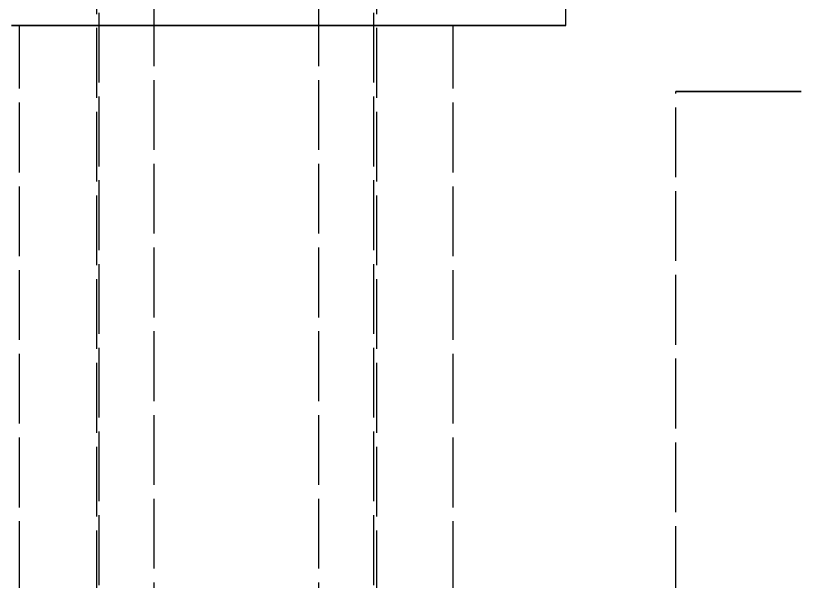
# Model space of a CAD drawing. Header units: millimetres. Extents: x -13 to 272, y -50 to 160.
# Drawn here: x 21.23 to 35.48, y 128.6 to 138.89 of the extents above; entities that cross this region are included whole.
import ezdxf

# ---------------------------------------------------------------- set-up
doc = ezdxf.new("R2010")
doc.units = ezdxf.units.MM
doc.linetypes.add('DASHED', pattern=[1.524, 1.27, -0.254])
doc.layers.add('HIDDEN', color=8, linetype='DASHED')

msp = doc.modelspace()

# ---------------------------------------------------------------- linework, layer by layer
at = {"layer": 'HIDDEN'}
for points in [[(22.75, 95), (22.75, 152.31)], [(27.75, 95), (27.75, 152.31)], [(23.75, 95.3), (23.75, 152.01)], [(26.75, 95.3), (26.75, 152.01)], [(22.7, 147.81), (22.7, 100.51)], [(27.8, 147.81), (27.8, 100.51)], [(31.25, 138.71), (31.25, 139.71)], [(31.25, 138.71), (31.05952, 138.71), (30.86905, 138.71), (30.67857, 138.71), (30.4881, 138.71), (30.29762, 138.71), (30.10714, 138.71), (29.91667, 138.71), (29.72619, 138.71), (29.53571, 138.71), (29.34524, 138.71), (29.15476, 138.71), (28.96429, 138.71), (28.77381, 138.71), (28.58333, 138.71), (28.39286, 138.71), (28.20238, 138.71), (28.0119, 138.71), (27.82143, 138.71), (27.63095, 138.71), (27.44048, 138.71), (27.25, 138.71), (27.05952, 138.71), (26.86905, 138.71), (26.67857, 138.71), (26.4881, 138.71), (26.29762, 138.71), (26.10714, 138.71), (25.91667, 138.71), (25.72619, 138.71), (25.53571, 138.71), (25.34524, 138.71), (25.15476, 138.71), (24.96429, 138.71), (24.77381, 138.71), (24.58333, 138.71), (24.39286, 138.71), (24.20238, 138.71), (24.0119, 138.71), (23.82143, 138.71), (23.63095, 138.71), (23.44048, 138.71), (23.25, 138.71), (23.05952, 138.71), (22.86905, 138.71), (22.67857, 138.71), (22.4881, 138.71), (22.29762, 138.71), (22.10714, 138.71), (21.91667, 138.71), (21.72619, 138.71), (21.53571, 138.71), (21.34524, 138.71), (21.15476, 138.71)], [(21.15476, 138.71), (21.34524, 138.71), (21.53571, 138.71), (21.72619, 138.71), (21.91667, 138.71), (22.10714, 138.71), (22.29762, 138.71), (22.4881, 138.71), (22.67857, 138.71), (22.86905, 138.71), (23.05952, 138.71), (23.25, 138.71), (23.44048, 138.71), (23.63095, 138.71), (23.82143, 138.71), (24.0119, 138.71), (24.20238, 138.71), (24.39286, 138.71), (24.58333, 138.71), (24.77381, 138.71), (24.96429, 138.71), (25.15476, 138.71), (25.34524, 138.71), (25.53571, 138.71), (25.72619, 138.71), (25.91667, 138.71), (26.10714, 138.71), (26.29762, 138.71), (26.4881, 138.71), (26.67857, 138.71), (26.86905, 138.71), (27.05952, 138.71), (27.25, 138.71), (27.44048, 138.71), (27.63095, 138.71), (27.82143, 138.71), (28.0119, 138.71), (28.20238, 138.71), (28.39286, 138.71), (28.58333, 138.71), (28.77381, 138.71), (28.96429, 138.71), (29.15476, 138.71), (29.34524, 138.71), (29.53571, 138.71), (29.72619, 138.71), (29.91667, 138.71), (30.10714, 138.71), (30.29762, 138.71), (30.4881, 138.71), (30.67857, 138.71), (30.86905, 138.71), (31.05952, 138.71), (31.25, 138.71)], [(29.2, 138.71), (29.0746, 138.71), (28.94921, 138.71), (28.82381, 138.71), (28.69841, 138.71), (28.57302, 138.71), (28.44762, 138.71), (28.32222, 138.71), (28.19683, 138.71), (28.07143, 138.71), (27.94603, 138.71), (27.82063, 138.71), (27.69524, 138.71), (27.56984, 138.71), (27.44444, 138.71), (27.31905, 138.71), (27.19365, 138.71), (27.06825, 138.71), (26.94286, 138.71), (26.81746, 138.71), (26.69206, 138.71), (26.56667, 138.71), (26.44127, 138.71), (26.31587, 138.71), (26.19048, 138.71), (26.06508, 138.71), (25.93968, 138.71), (25.81429, 138.71), (25.68889, 138.71), (25.56349, 138.71), (25.4381, 138.71), (25.3127, 138.71), (25.1873, 138.71), (25.0619, 138.71), (24.93651, 138.71), (24.81111, 138.71), (24.68571, 138.71), (24.56032, 138.71), (24.43492, 138.71), (24.30952, 138.71), (24.18413, 138.71), (24.05873, 138.71), (23.93333, 138.71), (23.80794, 138.71), (23.68254, 138.71), (23.55714, 138.71), (23.43175, 138.71), (23.30635, 138.71), (23.18095, 138.71), (23.05556, 138.71), (22.93016, 138.71), (22.80476, 138.71), (22.67937, 138.71), (22.55397, 138.71), (22.42857, 138.71), (22.30317, 138.71), (22.17778, 138.71), (22.05238, 138.71), (21.92698, 138.71), (21.80159, 138.71), (21.67619, 138.71), (21.55079, 138.71), (21.4254, 138.71), (21.3, 138.71)], [(21.3, 138.71), (21.4254, 138.71), (21.55079, 138.71), (21.67619, 138.71), (21.80159, 138.71), (21.92698, 138.71), (22.05238, 138.71), (22.17778, 138.71), (22.30317, 138.71), (22.42857, 138.71), (22.55397, 138.71), (22.67937, 138.71), (22.80476, 138.71), (22.93016, 138.71), (23.05556, 138.71), (23.18095, 138.71), (23.30635, 138.71), (23.43175, 138.71), (23.55714, 138.71), (23.68254, 138.71), (23.80794, 138.71), (23.93333, 138.71), (24.05873, 138.71), (24.18413, 138.71), (24.30952, 138.71), (24.43492, 138.71), (24.56032, 138.71), (24.68571, 138.71), (24.81111, 138.71), (24.93651, 138.71), (25.0619, 138.71), (25.1873, 138.71), (25.3127, 138.71), (25.4381, 138.71), (25.56349, 138.71), (25.68889, 138.71), (25.81429, 138.71), (25.93968, 138.71), (26.06508, 138.71), (26.19048, 138.71), (26.31587, 138.71), (26.44127, 138.71), (26.56667, 138.71), (26.69206, 138.71), (26.81746, 138.71), (26.94286, 138.71), (27.06825, 138.71), (27.19365, 138.71), (27.31905, 138.71), (27.44444, 138.71), (27.56984, 138.71), (27.69524, 138.71), (27.82063, 138.71), (27.94603, 138.71), (28.07143, 138.71), (28.19683, 138.71), (28.32222, 138.71), (28.44762, 138.71), (28.57302, 138.71), (28.69841, 138.71), (28.82381, 138.71), (28.94921, 138.71), (29.0746, 138.71), (29.2, 138.71)], [(21.3, 102.51), (21.3, 138.71)], [(29.2, 102.51), (29.2, 138.71)], [(35.53571, 137.51), (35.34524, 137.51), (35.15476, 137.51), (34.96429, 137.51), (34.77381, 137.51), (34.58333, 137.51), (34.39286, 137.51), (34.20238, 137.51), (34.0119, 137.51), (33.82143, 137.51), (33.63095, 137.51), (33.44048, 137.51), (33.25, 137.51)], [(33.25, 137.51), (33.44048, 137.51), (33.63095, 137.51), (33.82143, 137.51), (34.0119, 137.51), (34.20238, 137.51), (34.39286, 137.51), (34.58333, 137.51), (34.77381, 137.51), (34.96429, 137.51), (35.15476, 137.51), (35.34524, 137.51), (35.53571, 137.51)], [(33.25, 120.71), (33.25, 137.51)]]:
    msp.add_lwpolyline(points, dxfattribs=at)

doc.saveas('drawing.dxf')
